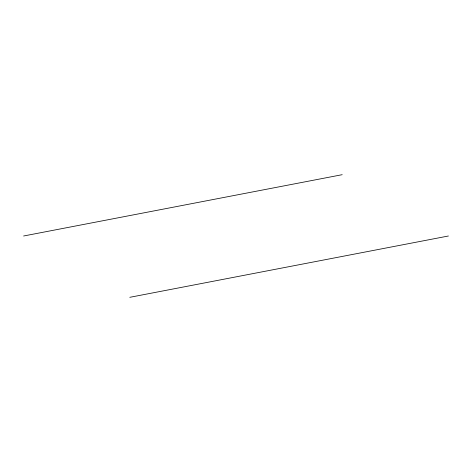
<?xml version="1.0" encoding="UTF-8"?>
<svg xmlns="http://www.w3.org/2000/svg" width="472" height="472" viewBox="0 0 472 472"><rect width="100%" height="100%" fill="white"/><g stroke="black" fill="none" stroke-linecap="round" stroke-linejoin="round"><path stroke-width="0.71" d="M23.6 236L342.2 174.687M129.8 297.313L448.4 236"/></g></svg>
